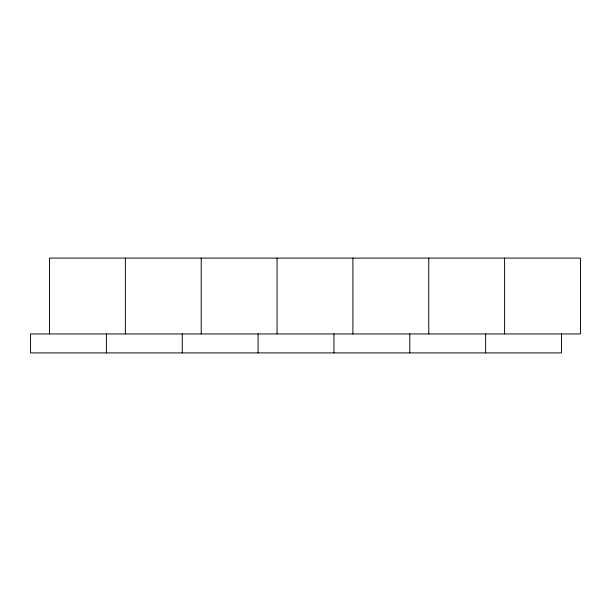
<?xml version="1.0" encoding="UTF-8"?>
<svg xmlns="http://www.w3.org/2000/svg" width="611" height="611" viewBox="0 0 611 611"><rect width="100%" height="100%" fill="white"/><g stroke="black" fill="none" stroke-linecap="round" stroke-linejoin="round"><path stroke-width="0.92" d="M561.486 333.942L561.486 352.906L30.55 352.906L30.55 333.942L580.45 333.942L580.45 258.094L49.514 258.094L49.514 333.942M504.602 258.094L504.602 333.942M485.638 333.942L485.638 352.906M428.754 258.094L428.754 333.942M409.79 333.942L409.79 352.906M352.906 258.094L352.906 333.942M333.942 333.942L333.942 352.906M277.058 258.094L277.058 333.942M258.094 333.942L258.094 352.906M201.21 258.094L201.21 333.942M182.246 333.942L182.246 352.906M125.362 258.094L125.362 333.942M106.398 333.942L106.398 352.906"/></g></svg>
